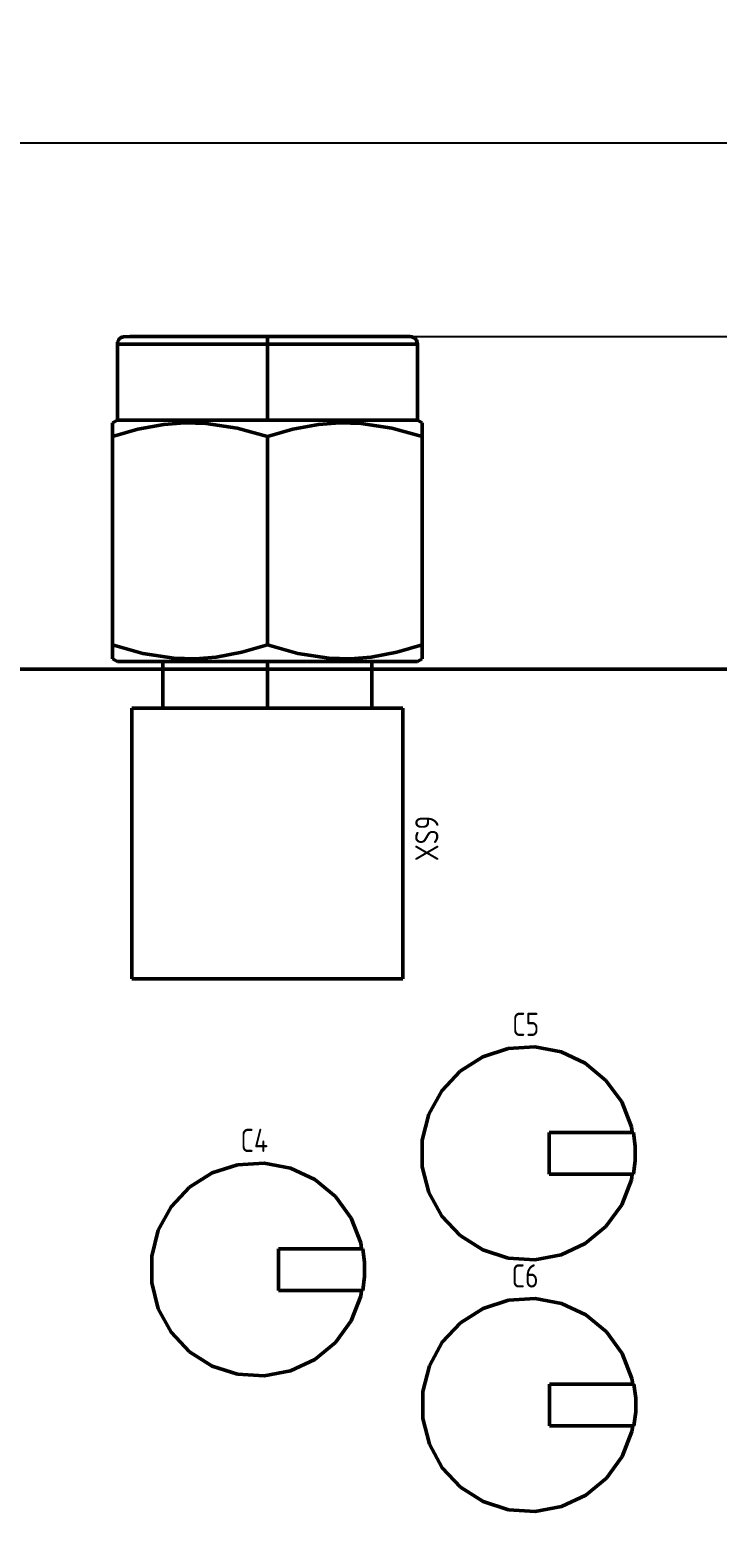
# Model space of a CAD drawing. Extents: x 260 to 1101, y 70 to 664.
# Drawn here: x 449.2 to 484.7, y 546.4 to 623 of the extents above; entities that cross this region are included whole.
import ezdxf

# ---------------------------------------------------------------- set-up
doc = ezdxf.new("R2010")
doc.units = 0
doc.header["$MEASUREMENT"] = 0
doc.layers.get('0').update_dxf_attribs({"linetype": 'CONTINUOUS', "lineweight": 15})
doc.layers.get('DEFPOINTS').update_dxf_attribs({"linetype": 'CONTINUOUS'})
doc.layers.add('Основная', color=7, linetype='CONTINUOUS', lineweight=50)
doc.styles.add('GOST type A0', font='', dxfattribs={"oblique": 15, "height": 3.5})
doc.styles.get('GOST type A0').set_extended_font_data('GOST type A')
doc.dimstyles.new('ISO-25', dxfattribs={"dimtxt": 2.5, "dimasz": 2.5, "dimexe": 1.25, "dimexo": 0.625, "dimtad": 1, "dimtxsty": 'Standard', "dimcen": 2.5, "dimadec": 0, "dimazin": 0, "dimtfac": 1, "dimtmove": 0, "dimatfit": 3, "dimfxl": 1, "dimarcsym": 0})

# ---------------------------------------------------------------- blocks, each defined once
blk = doc.blocks.new('*D0')
at = {"color": 0, "lineweight": -2, "transparency": 16777216}
for p, q in [((346.5, 590.586), (346.5, 628.411)), ((506.5, 590.586), (506.5, 628.411)), ((349, 627.161), (504, 627.161))]:
    blk.add_line(p, q, dxfattribs=at)
at = {"color": 0, "transparency": 16777216}
for points in [[(349, 627.577), (349, 626.744), (346.5, 627.161)], [(504, 627.577), (504, 626.744), (506.5, 627.161)]]:
    blk.add_solid(points, dxfattribs=at)
at = {"layer": 'DEFPOINTS', "color": 0, "transparency": 16777216}
for p in [(506.5, 627.161), (346.5, 589.961), (506.5, 589.961)]:
    blk.add_point(p, dxfattribs=at)
at = {"color": 0, "transparency": 16777216, "insert": (426.5, 629.536), "char_height": 3.5, "attachment_point": 5, "style": 'GOST type A0'}
blk.add_mtext('80*', dxfattribs=at)
blk = doc.blocks.new('*D1')
at = {"color": 0, "lineweight": -2, "transparency": 16777216}
for p, q in [((351.5, 585.586), (351.5, 618.411)), ((501.5, 585.586), (501.5, 618.411)), ((354, 617.161), (499, 617.161))]:
    blk.add_line(p, q, dxfattribs=at)
at = {"color": 0, "transparency": 16777216}
for points in [[(354, 617.577), (354, 616.744), (351.5, 617.161)], [(499, 617.577), (499, 616.744), (501.5, 617.161)]]:
    blk.add_solid(points, dxfattribs=at)
at = {"layer": 'DEFPOINTS', "color": 0, "transparency": 16777216}
for p in [(501.5, 617.161), (351.5, 584.961), (501.5, 584.961)]:
    blk.add_point(p, dxfattribs=at)
at = {"color": 0, "transparency": 16777216, "insert": (426.5, 619.536), "char_height": 3.5, "attachment_point": 5, "style": 'GOST type A0'}
blk.add_mtext('75*', dxfattribs=at)
blk = doc.blocks.new('*D3')
at = {"color": 0, "lineweight": -2, "transparency": 16777216}
for p, q in [((467.323, 607.161), (527.75, 607.161)), ((526.5, 604.661), (526.5, 352.461)), ((507.125, 349.961), (527.75, 349.961))]:
    blk.add_line(p, q, dxfattribs=at)
at = {"color": 0, "transparency": 16777216}
for points in [[(526.083, 604.661), (526.917, 604.661), (526.5, 607.161)], [(526.083, 352.461), (526.917, 352.461), (526.5, 349.961)]]:
    blk.add_solid(points, dxfattribs=at)
at = {"layer": 'DEFPOINTS', "color": 0, "transparency": 16777216}
for p in [(466.698, 607.161), (506.5, 349.961), (526.5, 349.961)]:
    blk.add_point(p, dxfattribs=at)
at = {"color": 0, "transparency": 16777216, "insert": (523.863, 478.561), "char_height": 3.5, "attachment_point": 5, "rotation": 90, "style": 'GOST type A0'}
blk.add_mtext('128,6*', dxfattribs=at)

msp = doc.modelspace()

# ---------------------------------------------------------------- linework, layer by layer
at = {"layer": 'Основная'}
for p, q in [((454.046, 607.147), (453.95, 607.107)), ((453.95, 607.107), (454.046, 607.147)), ((454.046, 607.147), (453.95, 607.107)), ((453.95, 607.107), (454.046, 607.147)), ((454.046, 607.147), (453.95, 607.107)), ((453.95, 607.107), (454.046, 607.147)), ((454.046, 607.147), (453.95, 607.107)), ((453.95, 607.107), (454.046, 607.147)), ((454.4, 607.161), (454.046, 607.147)), ((454.046, 607.147), (454.4, 607.161)), ((454.4, 607.161), (454.046, 607.147)), ((454.046, 607.147), (454.4, 607.161)), ((454.4, 607.161), (454.046, 607.147)), ((454.046, 607.147), (454.4, 607.161)), ((454.4, 607.161), (454.046, 607.147)), ((454.046, 607.147), (454.4, 607.161)), ((461.5, 607.161), (454.4, 607.161)), ((454.4, 607.161), (455.134, 607.161)), ((461.5, 607.161), (454.4, 607.161)), ((454.4, 607.161), (455.134, 607.161)), ((461.5, 607.161), (454.4, 607.161)), ((454.4, 607.161), (455.134, 607.161)), ((461.5, 607.161), (454.4, 607.161)), ((454.4, 607.161), (455.134, 607.161)), ((455.134, 607.161), (456.302, 607.161)), ((455.134, 607.161), (456.302, 607.161)), ((455.134, 607.161), (456.302, 607.161)), ((455.134, 607.161), (456.302, 607.161)), ((456.302, 607.161), (457.826, 607.161)), ((456.302, 607.161), (457.826, 607.161)), ((456.302, 607.161), (457.826, 607.161)), ((456.302, 607.161), (457.826, 607.161)), ((457.826, 607.161), (459.598, 607.161)), ((457.826, 607.161), (459.598, 607.161)), ((457.826, 607.161), (459.598, 607.161)), ((457.826, 607.161), (459.598, 607.161)), ((459.598, 607.161), (461.5, 607.161)), ((459.598, 607.161), (461.5, 607.161)), ((459.598, 607.161), (461.5, 607.161)), ((459.598, 607.161), (461.5, 607.161)), ((468.85, 607.161), (461.5, 607.161)), ((461.5, 607.161), (463.402, 607.161)), ((461.5, 607.147), (461.5, 607.161)), ((468.85, 607.161), (461.5, 607.161)), ((461.5, 607.161), (463.402, 607.161)), ((461.5, 607.147), (461.5, 607.161)), ((468.85, 607.161), (461.5, 607.161)), ((461.5, 607.161), (463.402, 607.161)), ((461.5, 607.147), (461.5, 607.161)), ((468.85, 607.161), (461.5, 607.161)), ((461.5, 607.161), (463.402, 607.161)), ((461.5, 607.147), (461.5, 607.161)), ((461.5, 607.107), (461.5, 607.147)), ((461.5, 607.107), (461.5, 607.147)), ((461.5, 607.107), (461.5, 607.147)), ((461.5, 607.107), (461.5, 607.147)), ((463.402, 607.161), (465.176, 607.161)), ((463.402, 607.161), (465.176, 607.161)), ((463.402, 607.161), (465.176, 607.161)), ((463.402, 607.161), (465.176, 607.161)), ((465.176, 607.161), (466.698, 607.161)), ((465.176, 607.161), (466.698, 607.161)), ((465.176, 607.161), (466.698, 607.161)), ((465.176, 607.161), (466.698, 607.161)), ((466.698, 607.161), (467.866, 607.161)), ((466.698, 607.161), (467.866, 607.161)), ((466.698, 607.161), (467.866, 607.161)), ((466.698, 607.161), (467.866, 607.161)), ((467.866, 607.161), (468.6, 607.161)), ((467.866, 607.161), (468.6, 607.161)), ((467.866, 607.161), (468.6, 607.161)), ((467.866, 607.161), (468.6, 607.161)), ((468.6, 607.161), (468.85, 607.161)), ((468.6, 607.161), (468.85, 607.161)), ((468.6, 607.161), (468.85, 607.161)), ((468.6, 607.161), (468.85, 607.161)), ((468.954, 607.147), (468.85, 607.161)), ((468.85, 607.161), (468.954, 607.147)), ((468.954, 607.147), (468.85, 607.161)), ((468.85, 607.161), (468.954, 607.147)), ((468.954, 607.147), (468.85, 607.161)), ((468.85, 607.161), (468.954, 607.147)), ((468.954, 607.147), (468.85, 607.161)), ((468.85, 607.161), (468.954, 607.147)), ((469.05, 607.107), (468.954, 607.147)), ((468.954, 607.147), (469.05, 607.107)), ((469.05, 607.107), (468.954, 607.147)), ((468.954, 607.147), (469.05, 607.107)), ((469.05, 607.107), (468.954, 607.147)), ((468.954, 607.147), (469.05, 607.107)), ((469.05, 607.107), (468.954, 607.147)), ((468.954, 607.147), (469.05, 607.107)), ((453.764, 606.865), (453.75, 606.761)), ((453.75, 606.761), (453.764, 606.865)), ((453.764, 606.865), (453.75, 606.761)), ((453.75, 606.761), (453.764, 606.865)), ((453.764, 606.865), (453.75, 606.761)), ((453.75, 606.761), (453.764, 606.865)), ((453.764, 606.865), (453.75, 606.761)), ((453.75, 606.761), (453.764, 606.865)), ((453.75, 606.761), (453.75, 602.841)), ((453.75, 606.761), (454.014, 606.761)), ((453.75, 606.761), (453.75, 602.841)), ((453.75, 606.761), (453.75, 602.841)), ((453.75, 606.761), (454.014, 606.761)), ((453.75, 606.761), (453.75, 602.841)), ((453.75, 606.761), (453.75, 602.841)), ((453.75, 606.761), (454.014, 606.761)), ((453.75, 606.761), (453.75, 602.841)), ((453.75, 606.761), (453.75, 602.841)), ((453.75, 606.761), (454.014, 606.761)), ((453.75, 606.761), (453.75, 602.841)), ((453.804, 606.961), (453.764, 606.865)), ((453.764, 606.865), (453.804, 606.961)), ((453.804, 606.961), (453.764, 606.865)), ((453.764, 606.865), (453.804, 606.961)), ((453.804, 606.961), (453.764, 606.865)), ((453.764, 606.865), (453.804, 606.961)), ((453.804, 606.961), (453.764, 606.865)), ((453.764, 606.865), (453.804, 606.961)), ((453.868, 607.045), (453.804, 606.961)), ((453.804, 606.961), (453.868, 607.045)), ((453.868, 607.045), (453.804, 606.961)), ((453.804, 606.961), (453.868, 607.045)), ((453.868, 607.045), (453.804, 606.961)), ((453.804, 606.961), (453.868, 607.045)), ((453.868, 607.045), (453.804, 606.961)), ((453.804, 606.961), (453.868, 607.045)), ((453.95, 607.107), (453.868, 607.045)), ((453.868, 607.045), (453.95, 607.107)), ((453.95, 607.107), (453.868, 607.045)), ((453.868, 607.045), (453.95, 607.107)), ((453.95, 607.107), (453.868, 607.045)), ((453.868, 607.045), (453.95, 607.107)), ((453.95, 607.107), (453.868, 607.045)), ((453.868, 607.045), (453.95, 607.107)), ((454.014, 606.761), (454.788, 606.761)), ((454.014, 606.761), (454.788, 606.761)), ((454.014, 606.761), (454.788, 606.761)), ((454.014, 606.761), (454.788, 606.761)), ((454.788, 606.761), (456.02, 606.761)), ((454.788, 606.761), (456.02, 606.761)), ((454.788, 606.761), (456.02, 606.761)), ((454.788, 606.761), (456.02, 606.761)), ((456.02, 606.761), (457.626, 606.761)), ((456.02, 606.761), (457.626, 606.761)), ((456.02, 606.761), (457.626, 606.761)), ((456.02, 606.761), (457.626, 606.761)), ((457.626, 606.761), (459.494, 606.761)), ((457.626, 606.761), (459.494, 606.761)), ((457.626, 606.761), (459.494, 606.761)), ((457.626, 606.761), (459.494, 606.761)), ((459.494, 606.761), (461.5, 606.761)), ((459.494, 606.761), (461.5, 606.761)), ((459.494, 606.761), (461.5, 606.761)), ((459.494, 606.761), (461.5, 606.761)), ((461.5, 607.045), (461.5, 607.107)), ((461.5, 607.045), (461.5, 607.107)), ((461.5, 607.045), (461.5, 607.107)), ((461.5, 607.045), (461.5, 607.107)), ((461.5, 606.961), (461.5, 607.045)), ((461.5, 606.961), (461.5, 607.045)), ((461.5, 606.961), (461.5, 607.045)), ((461.5, 606.961), (461.5, 607.045)), ((461.5, 606.865), (461.5, 606.961)), ((461.5, 606.865), (461.5, 606.961)), ((461.5, 606.865), (461.5, 606.961)), ((461.5, 606.865), (461.5, 606.961)), ((461.5, 606.761), (461.5, 606.865)), ((461.5, 606.761), (461.5, 606.865)), ((461.5, 606.761), (461.5, 606.865)), ((461.5, 606.761), (461.5, 606.865)), ((461.5, 606.761), (463.506, 606.761)), ((461.5, 602.841), (461.5, 606.761)), ((461.5, 606.761), (463.506, 606.761)), ((461.5, 602.841), (461.5, 606.761)), ((461.5, 606.761), (463.506, 606.761)), ((461.5, 602.841), (461.5, 606.761)), ((461.5, 606.761), (463.506, 606.761)), ((461.5, 602.841), (461.5, 606.761)), ((463.506, 606.761), (465.376, 606.761)), ((463.506, 606.761), (465.376, 606.761)), ((463.506, 606.761), (465.376, 606.761)), ((463.506, 606.761), (465.376, 606.761)), ((465.376, 606.761), (466.98, 606.761)), ((465.376, 606.761), (466.98, 606.761)), ((465.376, 606.761), (466.98, 606.761)), ((465.376, 606.761), (466.98, 606.761)), ((466.98, 606.761), (468.212, 606.761)), ((466.98, 606.761), (468.212, 606.761)), ((466.98, 606.761), (468.212, 606.761)), ((466.98, 606.761), (468.212, 606.761)), ((468.212, 606.761), (468.986, 606.761)), ((468.212, 606.761), (468.986, 606.761)), ((468.212, 606.761), (468.986, 606.761)), ((468.212, 606.761), (468.986, 606.761)), ((468.986, 606.761), (469.25, 606.761)), ((468.986, 606.761), (469.25, 606.761)), ((468.986, 606.761), (469.25, 606.761)), ((468.986, 606.761), (469.25, 606.761)), ((469.132, 607.045), (469.05, 607.107)), ((469.05, 607.107), (469.132, 607.045)), ((469.132, 607.045), (469.05, 607.107)), ((469.05, 607.107), (469.132, 607.045)), ((469.132, 607.045), (469.05, 607.107)), ((469.05, 607.107), (469.132, 607.045)), ((469.132, 607.045), (469.05, 607.107)), ((469.05, 607.107), (469.132, 607.045)), ((469.196, 606.961), (469.132, 607.045)), ((469.132, 607.045), (469.196, 606.961)), ((469.196, 606.961), (469.132, 607.045)), ((469.132, 607.045), (469.196, 606.961)), ((469.196, 606.961), (469.132, 607.045)), ((469.132, 607.045), (469.196, 606.961)), ((469.196, 606.961), (469.132, 607.045)), ((469.132, 607.045), (469.196, 606.961)), ((469.236, 606.865), (469.196, 606.961)), ((469.196, 606.961), (469.236, 606.865)), ((469.236, 606.865), (469.196, 606.961)), ((469.196, 606.961), (469.236, 606.865)), ((469.236, 606.865), (469.196, 606.961)), ((469.196, 606.961), (469.236, 606.865)), ((469.236, 606.865), (469.196, 606.961)), ((469.196, 606.961), (469.236, 606.865)), ((469.25, 606.761), (469.236, 606.865)), ((469.236, 606.865), (469.25, 606.761)), ((469.25, 606.761), (469.236, 606.865)), ((469.236, 606.865), (469.25, 606.761)), ((469.25, 606.761), (469.236, 606.865)), ((469.236, 606.865), (469.25, 606.761)), ((469.25, 606.761), (469.236, 606.865)), ((469.236, 606.865), (469.25, 606.761)), ((469.25, 602.841), (469.25, 606.761)), ((469.25, 602.841), (469.25, 606.761)), ((469.25, 602.841), (469.25, 606.761)), ((469.25, 602.841), (469.25, 606.761)), ((469.25, 602.841), (469.25, 606.761)), ((469.25, 602.841), (469.25, 606.761)), ((469.25, 602.841), (469.25, 606.761)), ((469.25, 602.841), (469.25, 606.761)), ((453.75, 602.841), (453.5, 602.697)), ((453.5, 602.697), (453.75, 602.841)), ((453.75, 602.841), (453.5, 602.697)), ((453.5, 602.697), (453.75, 602.841)), ((453.75, 602.841), (453.5, 602.697)), ((453.5, 602.697), (453.75, 602.841)), ((453.75, 602.841), (453.5, 602.697)), ((453.5, 602.697), (453.75, 602.841)), ((453.5, 602.697), (453.5, 601.983)), ((453.5, 602.697), (453.5, 602.647)), ((453.5, 602.697), (453.5, 601.983)), ((453.5, 602.697), (453.5, 602.647)), ((453.5, 602.697), (453.5, 601.983)), ((453.5, 602.697), (453.5, 602.647)), ((453.5, 602.697), (453.5, 601.983)), ((453.5, 602.697), (453.5, 602.647)), ((453.5, 602.647), (453.5, 602.503)), ((453.5, 602.647), (453.5, 602.503)), ((453.5, 602.647), (453.5, 602.503)), ((453.5, 602.647), (453.5, 602.503)), ((453.75, 602.841), (454.014, 602.841)), ((453.75, 602.841), (454.014, 602.841)), ((453.75, 602.841), (454.014, 602.841)), ((453.75, 602.841), (454.014, 602.841)), ((454.014, 602.841), (454.788, 602.841)), ((454.014, 602.841), (454.788, 602.841)), ((454.014, 602.841), (454.788, 602.841)), ((454.014, 602.841), (454.788, 602.841)), ((454.788, 602.841), (456.02, 602.841)), ((454.788, 602.841), (456.02, 602.841)), ((454.788, 602.841), (456.02, 602.841)), ((454.788, 602.841), (456.02, 602.841)), ((454.814, 602.361), (456.144, 602.607)), ((454.814, 602.361), (456.144, 602.607)), ((454.814, 602.361), (456.144, 602.607)), ((454.814, 602.361), (456.144, 602.607)), ((456.02, 602.841), (457.626, 602.841)), ((456.02, 602.841), (457.626, 602.841)), ((456.02, 602.841), (457.626, 602.841)), ((456.02, 602.841), (457.626, 602.841)), ((456.144, 602.607), (457.234, 602.693)), ((456.144, 602.607), (457.234, 602.693)), ((456.144, 602.607), (457.234, 602.693)), ((456.144, 602.607), (457.234, 602.693)), ((457.234, 602.693), (458.334, 602.663)), ((457.234, 602.693), (458.334, 602.663)), ((457.234, 602.693), (458.334, 602.663)), ((457.234, 602.693), (458.334, 602.663)), ((457.626, 602.841), (459.494, 602.841)), ((457.626, 602.841), (459.494, 602.841)), ((457.626, 602.841), (459.494, 602.841)), ((457.626, 602.841), (459.494, 602.841)), ((458.334, 602.663), (459.932, 602.421)), ((458.334, 602.663), (459.932, 602.421)), ((458.334, 602.663), (459.932, 602.421)), ((458.334, 602.663), (459.932, 602.421)), ((459.494, 602.841), (461.5, 602.841)), ((459.494, 602.841), (461.5, 602.841)), ((459.494, 602.841), (461.5, 602.841)), ((459.494, 602.841), (461.5, 602.841)), ((461.5, 602.841), (463.506, 602.841)), ((461.5, 602.841), (463.506, 602.841)), ((461.5, 602.841), (463.506, 602.841)), ((461.5, 602.841), (463.506, 602.841)), ((462.814, 602.361), (464.144, 602.607)), ((462.814, 602.361), (464.144, 602.607)), ((462.814, 602.361), (464.144, 602.607)), ((462.814, 602.361), (464.144, 602.607)), ((463.506, 602.841), (465.376, 602.841)), ((463.506, 602.841), (465.376, 602.841)), ((463.506, 602.841), (465.376, 602.841)), ((463.506, 602.841), (465.376, 602.841)), ((464.144, 602.607), (465.234, 602.693)), ((464.144, 602.607), (465.234, 602.693)), ((464.144, 602.607), (465.234, 602.693)), ((464.144, 602.607), (465.234, 602.693)), ((465.234, 602.693), (466.334, 602.663)), ((465.234, 602.693), (466.334, 602.663)), ((465.234, 602.693), (466.334, 602.663)), ((465.234, 602.693), (466.334, 602.663)), ((465.376, 602.841), (466.98, 602.841)), ((465.376, 602.841), (466.98, 602.841)), ((465.376, 602.841), (466.98, 602.841)), ((465.376, 602.841), (466.98, 602.841)), ((466.334, 602.663), (467.932, 602.421)), ((466.334, 602.663), (467.932, 602.421)), ((466.334, 602.663), (467.932, 602.421)), ((466.334, 602.663), (467.932, 602.421)), ((466.98, 602.841), (468.212, 602.841)), ((466.98, 602.841), (468.212, 602.841)), ((466.98, 602.841), (468.212, 602.841)), ((466.98, 602.841), (468.212, 602.841)), ((468.212, 602.841), (468.986, 602.841)), ((468.212, 602.841), (468.986, 602.841)), ((468.212, 602.841), (468.986, 602.841)), ((468.212, 602.841), (468.986, 602.841)), ((468.986, 602.841), (469.25, 602.841)), ((468.986, 602.841), (469.25, 602.841)), ((468.986, 602.841), (469.25, 602.841)), ((468.986, 602.841), (469.25, 602.841)), ((469.5, 602.697), (469.25, 602.841)), ((469.25, 602.841), (469.5, 602.697)), ((469.5, 602.697), (469.25, 602.841)), ((469.25, 602.841), (469.5, 602.697)), ((469.5, 602.697), (469.25, 602.841)), ((469.25, 602.841), (469.5, 602.697)), ((469.5, 602.697), (469.25, 602.841)), ((469.25, 602.841), (469.5, 602.697)), ((469.5, 601.983), (469.5, 602.697)), ((469.5, 602.697), (469.5, 602.647)), ((469.5, 601.983), (469.5, 602.697)), ((469.5, 602.697), (469.5, 602.647)), ((469.5, 601.983), (469.5, 602.697)), ((469.5, 602.697), (469.5, 602.647)), ((469.5, 601.983), (469.5, 602.697)), ((469.5, 602.697), (469.5, 602.647)), ((469.5, 602.647), (469.5, 602.503)), ((469.5, 602.647), (469.5, 602.503)), ((469.5, 602.647), (469.5, 602.503)), ((469.5, 602.647), (469.5, 602.503)), ((453.5, 602.503), (453.5, 602.277)), ((453.5, 602.503), (453.5, 602.277)), ((453.5, 602.503), (453.5, 602.277)), ((453.5, 602.503), (453.5, 602.277)), ((453.5, 601.983), (454.814, 602.361)), ((453.5, 601.983), (454.814, 602.361)), ((453.5, 601.983), (454.814, 602.361)), ((453.5, 601.983), (454.814, 602.361)), ((453.5, 602.277), (453.5, 601.983)), ((453.5, 602.277), (453.5, 601.983)), ((453.5, 602.277), (453.5, 601.983)), ((453.5, 602.277), (453.5, 601.983)), ((453.5, 601.983), (453.5, 591.221)), ((453.5, 591.221), (453.5, 601.983)), ((453.5, 601.983), (453.5, 591.221)), ((453.5, 591.221), (453.5, 601.983)), ((453.5, 601.983), (453.5, 591.221)), ((453.5, 591.221), (453.5, 601.983)), ((453.5, 601.983), (453.5, 591.221)), ((453.5, 591.221), (453.5, 601.983)), ((459.932, 602.421), (461.5, 601.983)), ((459.932, 602.421), (461.5, 601.983)), ((459.932, 602.421), (461.5, 601.983)), ((459.932, 602.421), (461.5, 601.983)), ((461.5, 601.983), (462.814, 602.361)), ((461.5, 601.983), (462.814, 602.361)), ((461.5, 601.983), (462.814, 602.361)), ((461.5, 601.983), (462.814, 602.361)), ((461.5, 601.983), (461.5, 591.221)), ((461.5, 601.983), (461.5, 591.221)), ((461.5, 601.983), (461.5, 591.221)), ((461.5, 601.983), (461.5, 591.221)), ((467.932, 602.421), (469.5, 601.983)), ((467.932, 602.421), (469.5, 601.983)), ((467.932, 602.421), (469.5, 601.983)), ((467.932, 602.421), (469.5, 601.983)), ((469.5, 602.503), (469.5, 602.277)), ((469.5, 602.503), (469.5, 602.277)), ((469.5, 602.503), (469.5, 602.277)), ((469.5, 602.503), (469.5, 602.277)), ((469.5, 602.277), (469.5, 601.983)), ((469.5, 602.277), (469.5, 601.983)), ((469.5, 602.277), (469.5, 601.983)), ((469.5, 602.277), (469.5, 601.983)), ((469.5, 591.221), (469.5, 601.983)), ((469.5, 591.221), (469.5, 601.983)), ((469.5, 591.221), (469.5, 601.983)), ((469.5, 591.221), (469.5, 601.983)), ((469.5, 591.221), (469.5, 601.983)), ((469.5, 591.221), (469.5, 601.983)), ((469.5, 591.221), (469.5, 601.983)), ((469.5, 591.221), (469.5, 601.983)), ((453.5, 591.221), (453.5, 590.927)), ((453.5, 590.927), (453.5, 591.221)), ((453.5, 591.221), (455.068, 590.781)), ((453.5, 591.221), (453.5, 590.927)), ((453.5, 590.927), (453.5, 591.221)), ((453.5, 591.221), (455.068, 590.781)), ((453.5, 591.221), (453.5, 590.927)), ((453.5, 590.927), (453.5, 591.221)), ((453.5, 591.221), (455.068, 590.781)), ((453.5, 591.221), (453.5, 590.927)), ((453.5, 590.927), (453.5, 591.221)), ((453.5, 591.221), (455.068, 590.781)), ((460.186, 590.841), (461.5, 591.221)), ((460.186, 590.841), (461.5, 591.221)), ((460.186, 590.841), (461.5, 591.221)), ((460.186, 590.841), (461.5, 591.221)), ((461.5, 591.221), (463.068, 590.781)), ((461.5, 591.221), (463.068, 590.781)), ((461.5, 591.221), (463.068, 590.781)), ((461.5, 591.221), (463.068, 590.781)), ((468.186, 590.841), (469.5, 591.221)), ((468.186, 590.841), (469.5, 591.221)), ((468.186, 590.841), (469.5, 591.221)), ((468.186, 590.841), (469.5, 591.221)), ((469.5, 590.555), (469.5, 591.221)), ((469.5, 591.221), (469.5, 590.927)), ((469.5, 590.555), (469.5, 591.221)), ((469.5, 591.221), (469.5, 590.927)), ((469.5, 590.555), (469.5, 591.221)), ((469.5, 591.221), (469.5, 590.927)), ((469.5, 590.555), (469.5, 591.221)), ((469.5, 591.221), (469.5, 590.927)), ((453.5, 590.927), (453.5, 590.555)), ((453.5, 590.927), (453.5, 590.699)), ((453.5, 590.927), (453.5, 590.555)), ((453.5, 590.927), (453.5, 590.699)), ((453.5, 590.927), (453.5, 590.555)), ((453.5, 590.927), (453.5, 590.699)), ((453.5, 590.927), (453.5, 590.555)), ((453.5, 590.927), (453.5, 590.699)), ((453.5, 590.699), (453.5, 590.555)), ((453.5, 590.699), (453.5, 590.555)), ((453.5, 590.699), (453.5, 590.555)), ((453.5, 590.699), (453.5, 590.555)), ((453.5, 590.555), (453.5, 590.505)), ((453.5, 590.505), (453.5, 590.555)), ((453.5, 590.555), (453.5, 590.505)), ((453.5, 590.505), (453.5, 590.555)), ((453.5, 590.555), (453.5, 590.505)), ((453.5, 590.505), (453.5, 590.555)), ((453.5, 590.555), (453.5, 590.505)), ((453.5, 590.505), (453.5, 590.555)), ((453.5, 590.505), (453.75, 590.361)), ((453.5, 590.505), (453.75, 590.361)), ((453.5, 590.505), (453.75, 590.361)), ((453.5, 590.505), (453.75, 590.361)), ((453.5, 590.505), (453.75, 590.361)), ((453.5, 590.505), (453.75, 590.361)), ((453.5, 590.505), (453.75, 590.361)), ((453.5, 590.505), (453.75, 590.361)), ((453.75, 590.361), (456.1, 590.361)), ((453.75, 590.361), (454.014, 590.361)), ((453.75, 590.361), (456.1, 590.361)), ((453.75, 590.361), (454.014, 590.361)), ((453.75, 590.361), (456.1, 590.361)), ((453.75, 590.361), (454.014, 590.361)), ((453.75, 590.361), (456.1, 590.361)), ((453.75, 590.361), (454.014, 590.361)), ((454.014, 590.361), (454.788, 590.361)), ((454.014, 590.361), (454.788, 590.361)), ((454.014, 590.361), (454.788, 590.361)), ((454.014, 590.361), (454.788, 590.361)), ((454.788, 590.361), (456.02, 590.361)), ((454.788, 590.361), (456.02, 590.361)), ((454.788, 590.361), (456.02, 590.361)), ((454.788, 590.361), (456.02, 590.361)), ((455.068, 590.781), (456.666, 590.539)), ((455.068, 590.781), (456.666, 590.539)), ((455.068, 590.781), (456.666, 590.539)), ((455.068, 590.781), (456.666, 590.539)), ((456.02, 590.361), (457.626, 590.361)), ((456.02, 590.361), (457.626, 590.361)), ((456.02, 590.361), (457.626, 590.361)), ((456.02, 590.361), (457.626, 590.361)), ((456.1, 590.361), (456.1, 587.961)), ((456.1, 590.361), (456.1, 587.961)), ((456.1, 590.361), (456.1, 587.961)), ((456.1, 590.361), (456.1, 587.961)), ((456.1, 590.361), (456.1, 587.961)), ((456.1, 590.361), (456.1, 587.961)), ((456.1, 590.361), (456.1, 587.961)), ((456.1, 590.361), (456.1, 587.961)), ((456.666, 590.539), (457.766, 590.509)), ((456.666, 590.539), (457.766, 590.509)), ((456.666, 590.539), (457.766, 590.509)), ((456.666, 590.539), (457.766, 590.509)), ((457.626, 590.361), (459.494, 590.361)), ((457.626, 590.361), (459.494, 590.361)), ((457.626, 590.361), (459.494, 590.361)), ((457.626, 590.361), (459.494, 590.361)), ((457.766, 590.509), (458.858, 590.595)), ((457.766, 590.509), (458.858, 590.595)), ((457.766, 590.509), (458.858, 590.595)), ((457.766, 590.509), (458.858, 590.595)), ((458.858, 590.595), (460.186, 590.841)), ((458.858, 590.595), (460.186, 590.841)), ((458.858, 590.595), (460.186, 590.841)), ((458.858, 590.595), (460.186, 590.841)), ((459.494, 590.361), (461.5, 590.361)), ((459.494, 590.361), (461.5, 590.361)), ((459.494, 590.361), (461.5, 590.361)), ((459.494, 590.361), (461.5, 590.361)), ((461.5, 590.361), (463.506, 590.361)), ((461.5, 587.961), (461.5, 590.361)), ((461.5, 590.361), (463.506, 590.361)), ((461.5, 587.961), (461.5, 590.361)), ((461.5, 590.361), (463.506, 590.361)), ((461.5, 587.961), (461.5, 590.361)), ((461.5, 590.361), (463.506, 590.361)), ((461.5, 587.961), (461.5, 590.361)), ((463.068, 590.781), (464.666, 590.539)), ((463.068, 590.781), (464.666, 590.539)), ((463.068, 590.781), (464.666, 590.539)), ((463.068, 590.781), (464.666, 590.539)), ((463.506, 590.361), (465.376, 590.361)), ((463.506, 590.361), (465.376, 590.361)), ((463.506, 590.361), (465.376, 590.361)), ((463.506, 590.361), (465.376, 590.361)), ((464.666, 590.539), (465.766, 590.509)), ((464.666, 590.539), (465.766, 590.509)), ((464.666, 590.539), (465.766, 590.509)), ((464.666, 590.539), (465.766, 590.509)), ((465.376, 590.361), (466.98, 590.361)), ((465.376, 590.361), (466.98, 590.361)), ((465.376, 590.361), (466.98, 590.361)), ((465.376, 590.361), (466.98, 590.361)), ((465.766, 590.509), (466.858, 590.595)), ((465.766, 590.509), (466.858, 590.595)), ((465.766, 590.509), (466.858, 590.595)), ((465.766, 590.509), (466.858, 590.595)), ((466.858, 590.595), (468.186, 590.841)), ((466.858, 590.595), (468.186, 590.841)), ((466.858, 590.595), (468.186, 590.841)), ((466.858, 590.595), (468.186, 590.841)), ((466.9, 587.961), (466.9, 590.361)), ((466.9, 590.361), (469.25, 590.361)), ((466.9, 587.961), (466.9, 590.361)), ((466.9, 587.961), (466.9, 590.361)), ((466.9, 590.361), (469.25, 590.361)), ((466.9, 587.961), (466.9, 590.361)), ((466.9, 587.961), (466.9, 590.361)), ((466.9, 590.361), (469.25, 590.361)), ((466.9, 587.961), (466.9, 590.361)), ((466.9, 587.961), (466.9, 590.361)), ((466.9, 590.361), (469.25, 590.361)), ((466.9, 587.961), (466.9, 590.361)), ((466.98, 590.361), (468.212, 590.361)), ((466.98, 590.361), (468.212, 590.361)), ((466.98, 590.361), (468.212, 590.361)), ((466.98, 590.361), (468.212, 590.361)), ((468.212, 590.361), (468.986, 590.361)), ((468.212, 590.361), (468.986, 590.361)), ((468.212, 590.361), (468.986, 590.361)), ((468.212, 590.361), (468.986, 590.361)), ((468.986, 590.361), (469.25, 590.361)), ((468.986, 590.361), (469.25, 590.361)), ((468.986, 590.361), (469.25, 590.361)), ((468.986, 590.361), (469.25, 590.361)), ((469.25, 590.361), (469.5, 590.505)), ((469.25, 590.361), (469.5, 590.505)), ((469.25, 590.361), (469.5, 590.505)), ((469.25, 590.361), (469.5, 590.505)), ((469.25, 590.361), (469.5, 590.505)), ((469.25, 590.361), (469.5, 590.505)), ((469.25, 590.361), (469.5, 590.505)), ((469.25, 590.361), (469.5, 590.505)), ((469.5, 590.927), (469.5, 590.699)), ((469.5, 590.927), (469.5, 590.699)), ((469.5, 590.927), (469.5, 590.699)), ((469.5, 590.927), (469.5, 590.699)), ((469.5, 590.699), (469.5, 590.555)), ((469.5, 590.699), (469.5, 590.555)), ((469.5, 590.699), (469.5, 590.555)), ((469.5, 590.699), (469.5, 590.555)), ((469.5, 590.505), (469.5, 590.555)), ((469.5, 590.505), (469.5, 590.555)), ((469.5, 590.505), (469.5, 590.555)), ((469.5, 590.505), (469.5, 590.555)), ((469.5, 590.505), (469.5, 590.555)), ((469.5, 590.505), (469.5, 590.555)), ((469.5, 590.505), (469.5, 590.555)), ((469.5, 590.505), (469.5, 590.555)), ((506.5, 589.961), (346.5, 589.961)), ((456.1, 587.961), (454.5, 587.961)), ((454.5, 587.961), (454.5, 573.961)), ((454.5, 573.961), (454.5, 587.961)), ((454.5, 587.961), (468.5, 587.961)), ((456.1, 587.961), (454.5, 587.961)), ((454.5, 587.961), (454.5, 573.961)), ((454.5, 573.961), (454.5, 587.961)), ((454.5, 587.961), (468.5, 587.961)), ((456.1, 587.961), (454.5, 587.961)), ((454.5, 587.961), (454.5, 573.961)), ((454.5, 573.961), (454.5, 587.961)), ((454.5, 587.961), (468.5, 587.961)), ((456.1, 587.961), (454.5, 587.961)), ((454.5, 587.961), (454.5, 573.961)), ((454.5, 573.961), (454.5, 587.961)), ((454.5, 587.961), (468.5, 587.961)), ((468.5, 587.961), (466.9, 587.961)), ((468.5, 587.961), (466.9, 587.961)), ((468.5, 587.961), (466.9, 587.961)), ((468.5, 587.961), (466.9, 587.961)), ((468.5, 573.961), (468.5, 587.961)), ((468.5, 573.961), (468.5, 587.961)), ((468.5, 573.961), (468.5, 587.961)), ((468.5, 573.961), (468.5, 587.961)), ((468.5, 573.961), (468.5, 587.961)), ((468.5, 573.961), (468.5, 587.961)), ((468.5, 573.961), (468.5, 587.961)), ((468.5, 573.961), (468.5, 587.961)), ((454.5, 573.961), (468.5, 573.961)), ((454.5, 573.961), (468.5, 573.961)), ((454.5, 573.961), (468.5, 573.961)), ((454.5, 573.961), (468.5, 573.961)), ((454.5, 573.961), (468.5, 573.961)), ((454.5, 573.961), (468.5, 573.961)), ((454.5, 573.961), (468.5, 573.961)), ((454.5, 573.961), (468.5, 573.961)), ((473.934, 570.363), (472.62, 569.937)), ((473.934, 570.363), (472.62, 569.937)), ((473.934, 570.363), (472.62, 569.937)), ((473.934, 570.363), (472.62, 569.937)), ((475.314, 570.451), (473.934, 570.363)), ((475.314, 570.451), (473.934, 570.363)), ((475.314, 570.451), (473.934, 570.363)), ((475.314, 570.451), (473.934, 570.363)), ((476.67, 570.191), (475.314, 570.451)), ((476.67, 570.191), (475.314, 570.451)), ((476.67, 570.191), (475.314, 570.451)), ((476.67, 570.191), (475.314, 570.451)), ((472.62, 569.937), (471.454, 569.197)), ((472.62, 569.937), (471.454, 569.197)), ((472.62, 569.937), (471.454, 569.197)), ((472.62, 569.937), (471.454, 569.197)), ((477.92, 569.603), (476.67, 570.191)), ((477.92, 569.603), (476.67, 570.191)), ((477.92, 569.603), (476.67, 570.191)), ((477.92, 569.603), (476.67, 570.191)), ((478.986, 568.723), (477.92, 569.603)), ((478.986, 568.723), (477.92, 569.603)), ((478.986, 568.723), (477.92, 569.603)), ((478.986, 568.723), (477.92, 569.603)), ((471.454, 569.197), (470.508, 568.189)), ((471.454, 569.197), (470.508, 568.189)), ((471.454, 569.197), (470.508, 568.189)), ((471.454, 569.197), (470.508, 568.189)), ((470.508, 568.189), (469.842, 566.979)), ((470.508, 568.189), (469.842, 566.979)), ((470.508, 568.189), (469.842, 566.979)), ((470.508, 568.189), (469.842, 566.979)), ((479.798, 567.605), (478.986, 568.723)), ((479.798, 567.605), (478.986, 568.723)), ((479.798, 567.605), (478.986, 568.723)), ((479.798, 567.605), (478.986, 568.723)), ((480.306, 566.321), (479.798, 567.605)), ((480.306, 566.321), (479.798, 567.605)), ((480.306, 566.321), (479.798, 567.605)), ((480.306, 566.321), (479.798, 567.605)), ((469.842, 566.979), (469.5, 565.641)), ((469.842, 566.979), (469.5, 565.641)), ((469.842, 566.979), (469.5, 565.641)), ((469.842, 566.979), (469.5, 565.641)), ((476.052, 566.025), (476.052, 563.873)), ((480.406, 566.025), (476.052, 566.025)), ((476.052, 566.025), (476.052, 563.873)), ((480.406, 566.025), (476.052, 566.025)), ((480.344, 566.025), (480.306, 566.321)), ((480.344, 566.025), (480.306, 566.321)), ((480.344, 566.025), (480.306, 566.321)), ((480.344, 566.025), (480.306, 566.321)), ((480.406, 566.025), (480.344, 566.025)), ((480.406, 566.025), (480.344, 566.025)), ((480.5, 565.311), (480.406, 566.025)), ((480.5, 565.311), (480.406, 566.025)), ((480.5, 565.311), (480.406, 566.025)), ((480.5, 565.311), (480.406, 566.025)), ((469.5, 565.641), (469.5, 564.259)), ((469.5, 564.259), (469.5, 565.641)), ((469.5, 565.641), (469.5, 564.259)), ((469.5, 564.259), (469.5, 565.641)), ((480.5, 564.589), (480.5, 565.311)), ((480.5, 564.589), (480.5, 565.311)), ((480.5, 564.589), (480.5, 565.311)), ((480.5, 564.589), (480.5, 565.311)), ((459.956, 564.363), (458.642, 563.937)), ((459.956, 564.363), (458.642, 563.937)), ((459.956, 564.363), (458.642, 563.937)), ((459.956, 564.363), (458.642, 563.937)), ((461.336, 564.451), (459.956, 564.363)), ((461.336, 564.451), (459.956, 564.363)), ((461.336, 564.451), (459.956, 564.363)), ((461.336, 564.451), (459.956, 564.363)), ((462.692, 564.191), (461.336, 564.451)), ((462.692, 564.191), (461.336, 564.451)), ((462.692, 564.191), (461.336, 564.451)), ((462.692, 564.191), (461.336, 564.451)), ((463.942, 563.603), (462.692, 564.191)), ((463.942, 563.603), (462.692, 564.191)), ((463.942, 563.603), (462.692, 564.191)), ((463.942, 563.603), (462.692, 564.191)), ((469.5, 564.259), (469.842, 562.921)), ((469.842, 562.921), (469.5, 564.259)), ((469.5, 564.259), (469.842, 562.921)), ((469.842, 562.921), (469.5, 564.259)), ((480.406, 563.873), (480.5, 564.589)), ((480.5, 564.589), (480.406, 563.873)), ((480.406, 563.873), (480.5, 564.589)), ((480.5, 564.589), (480.406, 563.873)), ((458.642, 563.937), (457.476, 563.197)), ((458.642, 563.937), (457.476, 563.197)), ((458.642, 563.937), (457.476, 563.197)), ((458.642, 563.937), (457.476, 563.197)), ((465.008, 562.723), (463.942, 563.603)), ((465.008, 562.723), (463.942, 563.603)), ((465.008, 562.723), (463.942, 563.603)), ((465.008, 562.723), (463.942, 563.603)), ((480.406, 563.873), (476.052, 563.873)), ((480.406, 563.873), (476.052, 563.873)), ((479.798, 562.293), (480.306, 563.579)), ((480.306, 563.579), (479.798, 562.293)), ((479.798, 562.293), (480.306, 563.579)), ((480.306, 563.579), (479.798, 562.293)), ((480.306, 563.579), (480.344, 563.873)), ((480.344, 563.873), (480.306, 563.579)), ((480.306, 563.579), (480.344, 563.873)), ((480.344, 563.873), (480.306, 563.579)), ((480.344, 563.873), (480.406, 563.873)), ((480.344, 563.873), (480.406, 563.873)), ((457.476, 563.197), (456.53, 562.189)), ((457.476, 563.197), (456.53, 562.189)), ((457.476, 563.197), (456.53, 562.189)), ((457.476, 563.197), (456.53, 562.189)), ((465.82, 561.605), (465.008, 562.723)), ((465.82, 561.605), (465.008, 562.723)), ((465.82, 561.605), (465.008, 562.723)), ((465.82, 561.605), (465.008, 562.723)), ((469.842, 562.921), (470.508, 561.709)), ((470.508, 561.709), (469.842, 562.921)), ((469.842, 562.921), (470.508, 561.709)), ((470.508, 561.709), (469.842, 562.921)), ((456.53, 562.189), (455.864, 560.979)), ((456.53, 562.189), (455.864, 560.979)), ((456.53, 562.189), (455.864, 560.979)), ((456.53, 562.189), (455.864, 560.979)), ((478.986, 561.177), (479.798, 562.293)), ((479.798, 562.293), (478.986, 561.177)), ((478.986, 561.177), (479.798, 562.293)), ((479.798, 562.293), (478.986, 561.177)), ((466.328, 560.321), (465.82, 561.605)), ((466.328, 560.321), (465.82, 561.605)), ((466.328, 560.321), (465.82, 561.605)), ((466.328, 560.321), (465.82, 561.605)), ((470.508, 561.709), (471.454, 560.703)), ((471.454, 560.703), (470.508, 561.709)), ((470.508, 561.709), (471.454, 560.703)), ((471.454, 560.703), (470.508, 561.709)), ((477.92, 560.295), (478.986, 561.177)), ((478.986, 561.177), (477.92, 560.295)), ((477.92, 560.295), (478.986, 561.177)), ((478.986, 561.177), (477.92, 560.295)), ((455.864, 560.979), (455.522, 559.641)), ((455.864, 560.979), (455.522, 559.641)), ((455.864, 560.979), (455.522, 559.641)), ((455.864, 560.979), (455.522, 559.641)), ((471.454, 560.703), (472.62, 559.963)), ((472.62, 559.963), (471.454, 560.703)), ((471.454, 560.703), (472.62, 559.963)), ((472.62, 559.963), (471.454, 560.703)), ((455.522, 559.641), (455.522, 558.259)), ((455.522, 558.259), (455.522, 559.641)), ((455.522, 559.641), (455.522, 558.259)), ((455.522, 558.259), (455.522, 559.641)), ((462.074, 560.025), (462.074, 557.873)), ((466.428, 560.025), (462.074, 560.025)), ((462.074, 560.025), (462.074, 557.873)), ((466.428, 560.025), (462.074, 560.025)), ((466.366, 560.025), (466.328, 560.321)), ((466.366, 560.025), (466.328, 560.321)), ((466.366, 560.025), (466.328, 560.321)), ((466.366, 560.025), (466.328, 560.321)), ((466.428, 560.025), (466.366, 560.025)), ((466.428, 560.025), (466.366, 560.025)), ((466.522, 559.311), (466.428, 560.025)), ((466.522, 559.311), (466.428, 560.025)), ((466.522, 559.311), (466.428, 560.025)), ((466.522, 559.311), (466.428, 560.025)), ((472.62, 559.963), (473.934, 559.535)), ((473.934, 559.535), (472.62, 559.963)), ((472.62, 559.963), (473.934, 559.535)), ((473.934, 559.535), (472.62, 559.963)), ((475.314, 559.449), (476.67, 559.707)), ((476.67, 559.707), (475.314, 559.449)), ((475.314, 559.449), (476.67, 559.707)), ((476.67, 559.707), (475.314, 559.449)), ((476.67, 559.707), (477.92, 560.295)), ((477.92, 560.295), (476.67, 559.707)), ((476.67, 559.707), (477.92, 560.295)), ((477.92, 560.295), (476.67, 559.707)), ((466.522, 558.589), (466.522, 559.311)), ((466.522, 558.589), (466.522, 559.311)), ((466.522, 558.589), (466.522, 559.311)), ((466.522, 558.589), (466.522, 559.311)), ((473.934, 559.535), (475.314, 559.449)), ((475.314, 559.449), (473.934, 559.535)), ((473.934, 559.535), (475.314, 559.449)), ((475.314, 559.449), (473.934, 559.535)), ((455.522, 558.259), (455.864, 556.921)), ((455.864, 556.921), (455.522, 558.259)), ((455.522, 558.259), (455.864, 556.921)), ((455.864, 556.921), (455.522, 558.259)), ((466.428, 557.873), (466.522, 558.589)), ((466.522, 558.589), (466.428, 557.873)), ((466.428, 557.873), (466.522, 558.589)), ((466.522, 558.589), (466.428, 557.873)), ((466.428, 557.873), (462.074, 557.873)), ((466.428, 557.873), (462.074, 557.873)), ((465.82, 556.293), (466.328, 557.579)), ((466.328, 557.579), (465.82, 556.293)), ((465.82, 556.293), (466.328, 557.579)), ((466.328, 557.579), (465.82, 556.293)), ((466.328, 557.579), (466.366, 557.873)), ((466.366, 557.873), (466.328, 557.579)), ((466.328, 557.579), (466.366, 557.873)), ((466.366, 557.873), (466.328, 557.579)), ((466.366, 557.873), (466.428, 557.873)), ((466.366, 557.873), (466.428, 557.873)), ((473.956, 557.363), (472.642, 556.937)), ((473.956, 557.363), (472.642, 556.937)), ((473.956, 557.363), (472.642, 556.937)), ((473.956, 557.363), (472.642, 556.937)), ((475.336, 557.451), (473.956, 557.363)), ((475.336, 557.451), (473.956, 557.363)), ((475.336, 557.451), (473.956, 557.363)), ((475.336, 557.451), (473.956, 557.363)), ((476.692, 557.191), (475.336, 557.451)), ((476.692, 557.191), (475.336, 557.451)), ((476.692, 557.191), (475.336, 557.451)), ((476.692, 557.191), (475.336, 557.451)), ((455.864, 556.921), (456.53, 555.709)), ((456.53, 555.709), (455.864, 556.921)), ((455.864, 556.921), (456.53, 555.709)), ((456.53, 555.709), (455.864, 556.921)), ((472.642, 556.937), (471.476, 556.197)), ((472.642, 556.937), (471.476, 556.197)), ((472.642, 556.937), (471.476, 556.197)), ((472.642, 556.937), (471.476, 556.197)), ((477.942, 556.603), (476.692, 557.191)), ((477.942, 556.603), (476.692, 557.191)), ((477.942, 556.603), (476.692, 557.191)), ((477.942, 556.603), (476.692, 557.191)), ((479.008, 555.723), (477.942, 556.603)), ((479.008, 555.723), (477.942, 556.603)), ((479.008, 555.723), (477.942, 556.603)), ((479.008, 555.723), (477.942, 556.603)), ((465.008, 555.177), (465.82, 556.293)), ((465.82, 556.293), (465.008, 555.177)), ((465.008, 555.177), (465.82, 556.293)), ((465.82, 556.293), (465.008, 555.177)), ((471.476, 556.197), (470.53, 555.189)), ((471.476, 556.197), (470.53, 555.189)), ((471.476, 556.197), (470.53, 555.189)), ((471.476, 556.197), (470.53, 555.189)), ((456.53, 555.709), (457.476, 554.703)), ((457.476, 554.703), (456.53, 555.709)), ((456.53, 555.709), (457.476, 554.703)), ((457.476, 554.703), (456.53, 555.709)), ((463.942, 554.295), (465.008, 555.177)), ((465.008, 555.177), (463.942, 554.295)), ((463.942, 554.295), (465.008, 555.177)), ((465.008, 555.177), (463.942, 554.295)), ((470.53, 555.189), (469.864, 553.979)), ((470.53, 555.189), (469.864, 553.979)), ((470.53, 555.189), (469.864, 553.979)), ((470.53, 555.189), (469.864, 553.979)), ((479.82, 554.605), (479.008, 555.723)), ((479.82, 554.605), (479.008, 555.723)), ((479.82, 554.605), (479.008, 555.723)), ((479.82, 554.605), (479.008, 555.723)), ((457.476, 554.703), (458.642, 553.963)), ((458.642, 553.963), (457.476, 554.703)), ((457.476, 554.703), (458.642, 553.963)), ((458.642, 553.963), (457.476, 554.703)), ((462.692, 553.707), (463.942, 554.295)), ((463.942, 554.295), (462.692, 553.707)), ((462.692, 553.707), (463.942, 554.295)), ((463.942, 554.295), (462.692, 553.707)), ((480.328, 553.321), (479.82, 554.605)), ((480.328, 553.321), (479.82, 554.605)), ((480.328, 553.321), (479.82, 554.605)), ((480.328, 553.321), (479.82, 554.605)), ((458.642, 553.963), (459.956, 553.535)), ((459.956, 553.535), (458.642, 553.963)), ((458.642, 553.963), (459.956, 553.535)), ((459.956, 553.535), (458.642, 553.963)), ((459.956, 553.535), (461.336, 553.449)), ((461.336, 553.449), (459.956, 553.535)), ((459.956, 553.535), (461.336, 553.449)), ((461.336, 553.449), (459.956, 553.535)), ((461.336, 553.449), (462.692, 553.707)), ((462.692, 553.707), (461.336, 553.449)), ((461.336, 553.449), (462.692, 553.707)), ((462.692, 553.707), (461.336, 553.449)), ((469.864, 553.979), (469.522, 552.641)), ((469.864, 553.979), (469.522, 552.641)), ((469.864, 553.979), (469.522, 552.641)), ((469.864, 553.979), (469.522, 552.641)), ((476.074, 553.025), (476.074, 550.873)), ((480.428, 553.025), (476.074, 553.025)), ((476.074, 553.025), (476.074, 550.873)), ((480.428, 553.025), (476.074, 553.025)), ((480.366, 553.025), (480.328, 553.321)), ((480.366, 553.025), (480.328, 553.321)), ((480.366, 553.025), (480.328, 553.321)), ((480.366, 553.025), (480.328, 553.321)), ((480.428, 553.025), (480.366, 553.025)), ((480.428, 553.025), (480.366, 553.025)), ((480.522, 552.311), (480.428, 553.025)), ((480.522, 552.311), (480.428, 553.025)), ((480.522, 552.311), (480.428, 553.025)), ((480.522, 552.311), (480.428, 553.025)), ((469.522, 552.641), (469.522, 551.259)), ((469.522, 551.259), (469.522, 552.641)), ((469.522, 552.641), (469.522, 551.259)), ((469.522, 551.259), (469.522, 552.641)), ((480.522, 551.589), (480.522, 552.311)), ((480.522, 551.589), (480.522, 552.311)), ((480.522, 551.589), (480.522, 552.311)), ((480.522, 551.589), (480.522, 552.311)), ((469.522, 551.259), (469.864, 549.921)), ((469.864, 549.921), (469.522, 551.259)), ((469.522, 551.259), (469.864, 549.921)), ((469.864, 549.921), (469.522, 551.259)), ((480.428, 550.873), (480.522, 551.589)), ((480.522, 551.589), (480.428, 550.873)), ((480.428, 550.873), (480.522, 551.589)), ((480.522, 551.589), (480.428, 550.873)), ((480.428, 550.873), (476.074, 550.873)), ((480.428, 550.873), (476.074, 550.873)), ((479.82, 549.293), (480.328, 550.579)), ((480.328, 550.579), (479.82, 549.293)), ((479.82, 549.293), (480.328, 550.579)), ((480.328, 550.579), (479.82, 549.293)), ((480.328, 550.579), (480.366, 550.873)), ((480.366, 550.873), (480.328, 550.579)), ((480.328, 550.579), (480.366, 550.873)), ((480.366, 550.873), (480.328, 550.579)), ((480.366, 550.873), (480.428, 550.873)), ((480.366, 550.873), (480.428, 550.873)), ((469.864, 549.921), (470.53, 548.709)), ((470.53, 548.709), (469.864, 549.921)), ((469.864, 549.921), (470.53, 548.709)), ((470.53, 548.709), (469.864, 549.921)), ((479.008, 548.177), (479.82, 549.293)), ((479.82, 549.293), (479.008, 548.177)), ((479.008, 548.177), (479.82, 549.293)), ((479.82, 549.293), (479.008, 548.177)), ((470.53, 548.709), (471.476, 547.703)), ((471.476, 547.703), (470.53, 548.709)), ((470.53, 548.709), (471.476, 547.703)), ((471.476, 547.703), (470.53, 548.709)), ((477.942, 547.295), (479.008, 548.177)), ((479.008, 548.177), (477.942, 547.295)), ((477.942, 547.295), (479.008, 548.177)), ((479.008, 548.177), (477.942, 547.295)), ((471.476, 547.703), (472.642, 546.963)), ((472.642, 546.963), (471.476, 547.703)), ((471.476, 547.703), (472.642, 546.963)), ((472.642, 546.963), (471.476, 547.703)), ((472.642, 546.963), (473.956, 546.535)), ((473.956, 546.535), (472.642, 546.963)), ((472.642, 546.963), (473.956, 546.535)), ((473.956, 546.535), (472.642, 546.963)), ((475.336, 546.449), (476.692, 546.707)), ((476.692, 546.707), (475.336, 546.449)), ((475.336, 546.449), (476.692, 546.707)), ((476.692, 546.707), (475.336, 546.449)), ((476.692, 546.707), (477.942, 547.295)), ((477.942, 547.295), (476.692, 546.707)), ((476.692, 546.707), (477.942, 547.295)), ((477.942, 547.295), (476.692, 546.707)), ((473.956, 546.535), (475.336, 546.449)), ((475.336, 546.449), (473.956, 546.535)), ((473.956, 546.535), (475.336, 546.449)), ((475.336, 546.449), (473.956, 546.535))]:
    msp.add_line(p, q, dxfattribs=at)

# ---------------------------------------------------------------- texts
at = {"layer": 'Основная', "style": 'GOST type A0'}
msp.add_text('XS9', height=1.2, rotation=90, dxfattribs=at).set_placement((470.333, 580.046))
for s, p in [('C5', (474.141, 571.019)), ('C4', (460.111, 565.019)), ('C6', (474.111, 558.019))]:
    msp.add_text(s, height=1.2, dxfattribs=at).set_placement(p)

# ---------------------------------------------------------------- dimensions: what is measured, and where the dimension line sits
for base, p1, p2, text, picture, middle in [((506.5, 627.161), (346.5, 589.961), (506.5, 589.961), '80*', '*D0', (426.5, 627.161)), ((501.5, 617.161), (351.5, 584.961), (501.5, 584.961), '75*', '*D1', (426.5, 617.161))]:
    dim = msp.add_linear_dim(base=base, p1=p1, p2=p2, text=text, dimstyle='ISO-25', override={"dimtxsty": 'GOST type A0'})
    dim.commit()
    dim.dimension.update_dxf_attribs({"geometry": picture, "text_midpoint": middle, "dimtype": 160})
dim = msp.add_linear_dim(base=(526.5, 349.961), p1=(466.698, 607.161), p2=(506.5, 349.961), angle=90, text='128,6*', dimstyle='ISO-25', override={"dimtxsty": 'GOST type A0'})
dim.commit()
dim.dimension.update_dxf_attribs({"geometry": '*D3', "text_midpoint": (526.5, 478.561), "dimtype": 160})

doc.saveas('drawing.dxf')
